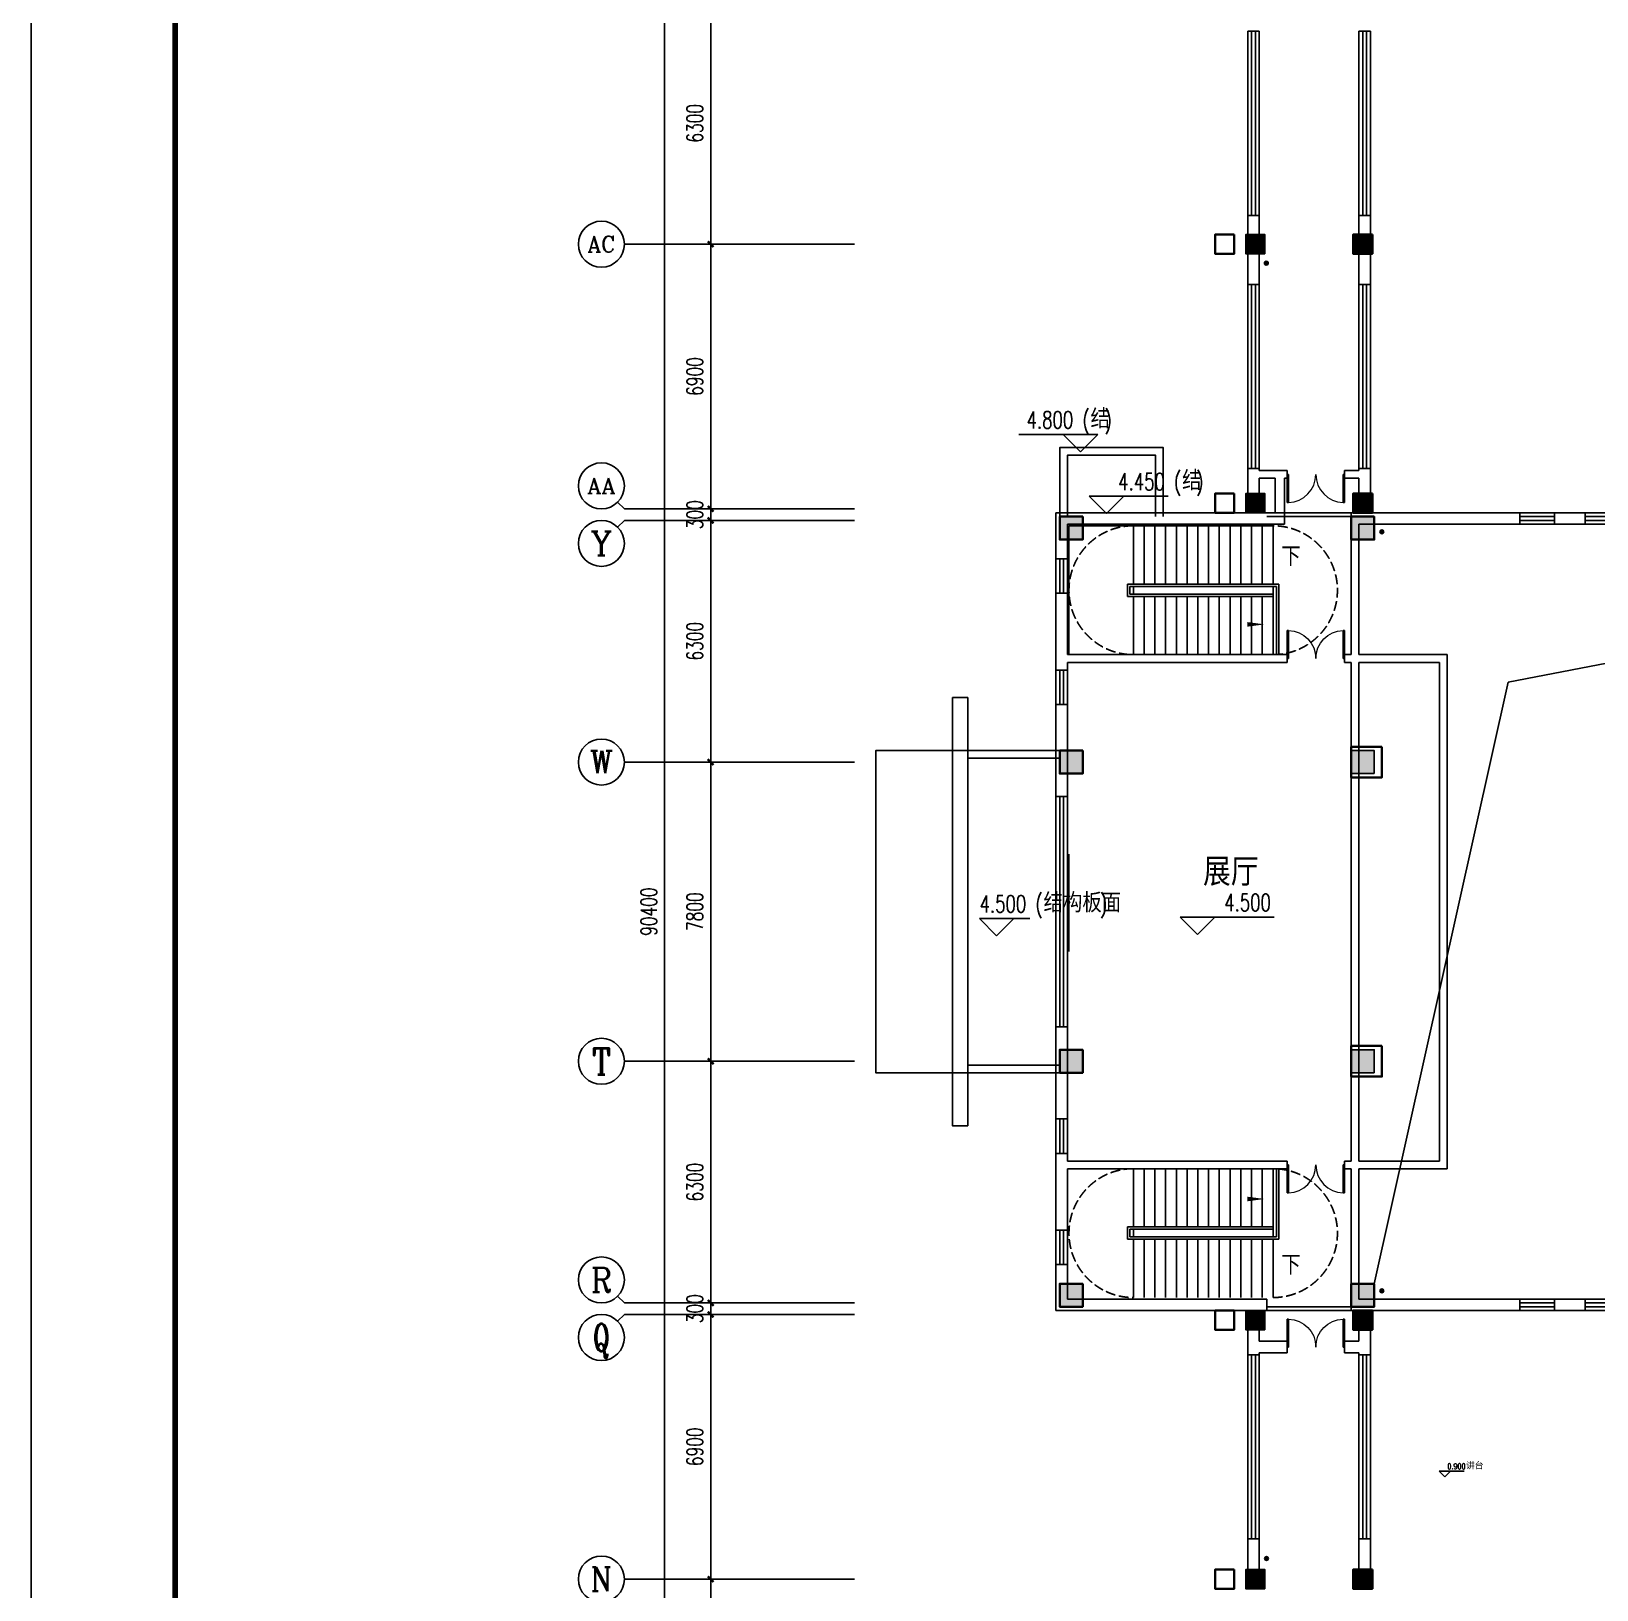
# Model space of a CAD drawing. Extents: x 0 to 302064749, y -59725395 to 1524223.
# Drawn here: x 205279450 to 209361080, y -19470154 to -15407654 of the extents above; entities that cross this region are included whole.
import ezdxf
from ezdxf.enums import TextEntityAlignment as Align

# ---------------------------------------------------------------- set-up
doc = ezdxf.new("R2010")
doc.units = 0
doc.header["$LTSCALE"] = 1000
doc.linetypes.add('DASH', pattern=[0.35, 0.25, -0.1])
for name, color, linetype in [('0-底图', 7, 'Continuous'), ('A-ANNO-IDEN-LEVL', 3, 'Continuous'), ('A-ANNO-TXT', 7, 'Continuous'), ('AXIS', 3, 'Continuous'), ('AXIS_TEXT', 7, 'Continuous'), ('BTTK', 7, 'Continuous'), ('COLU', 7, 'Continuous'), ('COLU_HATCH', 251, 'Continuous'), ('DIM_ELEV', 3, 'Continuous'), ('DIM_SYMB', 3, 'Continuous'), ('DOOR_FIRE', 4, 'Continuous'), ('PUB_DIM', 3, 'Continuous'), ('PUB_TEXT', 7, 'Continuous'), ('PUB_TITLE', 4, 'Continuous'), ('STAIR', 2, 'Continuous'), ('TEXT', 7, 'Continuous'), ('WALL', 2, 'Continuous'), ('WINDOW', 4, 'Continuous'), ('公用-标高', 3, 'Continuous'), ('公用-说明', 7, 'Continuous'), ('家具', 8, 'Continuous'), ('建筑-楼梯', 2, 'Continuous'), ('排水', 153, 'Continuous'), ('构造做法', 140, 'Continuous'), ('看线', 30, 'Continuous')]:
    doc.layers.add(name, color=color, linetype=linetype)
doc.layers.add('砼柱', color=2, linetype='Continuous', lineweight=35)
doc.styles.add('_TCH_AXIS', font='COMPLEX', dxfattribs={"bigfont": 'GBCBIG'})
doc.styles.add('_TCH_DIM', font='SIMPLEX', dxfattribs={"width": 0.8, "height": 5, "bigfont": 'HZTXT'})
doc.styles.add('A_DIM_T3', font='simplex.shx', dxfattribs={"width": 0.7, "bigfont": 'gbcbig.shx'})
doc.styles.add('COMPLEX', font='COMPLEX')
doc.styles.add('HZ(TK)', font='geniso.shx', dxfattribs={"width": 0.9, "bigfont": 'hztxt.shx'})
doc.styles.get("Standard").update_dxf_attribs({"font": 'geniso.shx', "bigfont": 'hztxt.shx'})
doc.dimstyles.new('_TCH_ARCH&&150', dxfattribs={"dimtxt": 420, "dimasz": 150, "dimexe": 375, "dimexo": 450, "dimgap": 202.5, "dimtad": 1, "dimdec": 0, "dimzin": 0, "dimdsep": 46, "dimtxsty": 'A_DIM_T3', "dimblk": 'ARCHTICK', "dimcen": 0.09, "dimclrt": 7, "dimazin": 2, "dimtfac": 1, "dimtdec": 0, "dimtix": 1, "dimtmove": 2, "dimatfit": 3, "dimfxl": 150, "dimtolj": 1, "dimtzin": 0, "dimarcsym": 0})

# ---------------------------------------------------------------- blocks, each defined once
blk = doc.blocks.new('vhtemplate_2020年新竖式图框_A0')
at = {"layer": 'PUB_TITLE', "color": 7}
blk.add_lwpolyline([(0, 0), (1189, 0), (1189, 841), (0, 841)], close=True, dxfattribs=at)
at = {"layer": 'PUB_TITLE', "const_width": 1}
blk.add_lwpolyline([(25, 10), (1179, 10), (1179, 831), (25, 831)], close=True, dxfattribs=at)
at = {"layer": 'BTTK', "color": 4, "style": 'HZ(TK)', "width": 0.9}
for tag, p in [('合作单位', (1144, 743.5)), ('建设单位', (1144, 209.5)), ('工程名称', (1144, 176.5)), ('子项名称', (1154, 160)), ('图纸名称', (1144, 141))]:
    blk.add_attdef(tag, text='', height=3.5, dxfattribs=at).set_placement(p, align=Align.MIDDLE_CENTER)
for tag, p in [('注册证书号', (1156.5, 309.01)), ('注册印章号', (1156.5, 301.01)), ('设计号', (1154, 193)), ('图别', (1137.75, 34)), ('图号', (1170.25, 34)), ('版本号', (1137.75, 26)), ('日期', (1170.25, 26))]:
    blk.add_attdef(tag, text='', height=3.5, dxfattribs=at).set_placement(p, align=Align.MIDDLE)
blk = doc.blocks.new('bp')
at = {"layer": '构造做法'}
for points in [[(684404, 661018), (686204, 661018), (686204, 658318), (684404, 658318)], [(684404, 660818), (686004, 660818), (686004, 658518), (684404, 658518)]]:
    blk.add_lwpolyline(points, dxfattribs=at)
blk = doc.blocks.new('ng')
at = {"layer": '排水'}
for p, q in [((345991, 781358), (346091, 781358)), ((346041, 781408), (346041, 781308))]:
    blk.add_line(p, q, dxfattribs=at)
blk.add_circle((346041, 781358), 50, dxfattribs=at)
blk = doc.blocks.new('222222')
at = {"layer": 'COLU_HATCH'}
h = blk.add_hatch(color=256, dxfattribs=at)
h.dxf.hatch_style = 1
h.paths.add_polyline_path([(1247542, 1088541), (1247542, 1089041), (1247042, 1089041), (1247042, 1088541)])
h = blk.add_hatch(color=256, dxfattribs=at)
h.dxf.hatch_style = 1
h.paths.add_polyline_path([(1250342, 1088541), (1250342, 1089041), (1249842, 1089041), (1249842, 1088541)])
h = blk.add_hatch(color=256, dxfattribs=at)
h.dxf.hatch_style = 1
h.paths.add_polyline_path([(1247542, 1081791), (1247542, 1082291), (1247042, 1082291), (1247042, 1081791)])
h = blk.add_hatch(color=256, dxfattribs=at)
h.dxf.hatch_style = 1
h.paths.add_polyline_path([(1250342, 1081791), (1250342, 1082291), (1249842, 1082291), (1249842, 1081791)])
h = blk.add_hatch(color=256, dxfattribs=at)
h.dxf.hatch_style = 1
h.paths.add_polyline_path([(1242792, 1081091), (1242792, 1081691), (1242192, 1081691), (1242192, 1081091)])
h = blk.add_hatch(color=256, dxfattribs=at)
h.dxf.hatch_style = 1
h.paths.add_polyline_path([(1250392, 1081091), (1250392, 1081691), (1249792, 1081691), (1249792, 1081091)])
h = blk.add_hatch(color=256, dxfattribs=at)
h.dxf.hatch_style = 1
h.paths.add_polyline_path([(1242792, 1074991), (1242792, 1075591), (1242192, 1075591), (1242192, 1074991)])
h = blk.add_hatch(color=256, dxfattribs=at)
h.dxf.hatch_style = 1
h.paths.add_polyline_path([(1250392, 1074991), (1250392, 1075591), (1249792, 1075591), (1249792, 1074991)])
h = blk.add_hatch(color=256, dxfattribs=at)
h.dxf.hatch_style = 1
h.paths.add_polyline_path([(1242792, 1067191), (1242792, 1067791), (1242192, 1067791), (1242192, 1067191)])
h = blk.add_hatch(color=256, dxfattribs=at)
h.dxf.hatch_style = 1
h.paths.add_polyline_path([(1250392, 1067191), (1250392, 1067791), (1249792, 1067791), (1249792, 1067191)])
h = blk.add_hatch(color=256, dxfattribs=at)
h.dxf.hatch_style = 1
h.paths.add_polyline_path([(1242792, 1061091), (1242792, 1061691), (1242192, 1061691), (1242192, 1061091)])
h = blk.add_hatch(color=256, dxfattribs=at)
h.dxf.hatch_style = 1
h.paths.add_polyline_path([(1250392, 1061091), (1250392, 1061691), (1249792, 1061691), (1249792, 1061091)])
h = blk.add_hatch(color=256, dxfattribs=at)
h.dxf.hatch_style = 1
h.paths.add_polyline_path([(1247542, 1060491), (1247542, 1060991), (1247042, 1060991), (1247042, 1060491)])
h = blk.add_hatch(color=256, dxfattribs=at)
h.dxf.hatch_style = 1
h.paths.add_polyline_path([(1250342, 1060491), (1250342, 1060991), (1249842, 1060991), (1249842, 1060491)])
h = blk.add_hatch(color=256, dxfattribs=at)
h.dxf.hatch_style = 1
h.paths.add_polyline_path([(1247542, 1053741), (1247542, 1054241), (1247042, 1054241), (1247042, 1053741)])
h = blk.add_hatch(color=256, dxfattribs=at)
h.dxf.hatch_style = 1
h.paths.add_polyline_path([(1250342, 1053741), (1250342, 1054241), (1249842, 1054241), (1249842, 1053741)])
at = {"layer": 'COLU'}
for points in [[(1247542, 1088541), (1247542, 1089041), (1247042, 1089041), (1247042, 1088541)], [(1250342, 1088541), (1250342, 1089041), (1249842, 1089041), (1249842, 1088541)], [(1247542, 1081791), (1247542, 1082291), (1247042, 1082291), (1247042, 1081791)], [(1250342, 1081791), (1250342, 1082291), (1249842, 1082291), (1249842, 1081791)], [(1242792, 1081091), (1242792, 1081691), (1242192, 1081691), (1242192, 1081091)], [(1250392, 1081091), (1250392, 1081691), (1249792, 1081691), (1249792, 1081091)], [(1242792, 1074991), (1242792, 1075591), (1242192, 1075591), (1242192, 1074991)], [(1250392, 1074991), (1250392, 1075591), (1249792, 1075591), (1249792, 1074991)], [(1242792, 1067191), (1242792, 1067791), (1242192, 1067791), (1242192, 1067191)], [(1250392, 1067191), (1250392, 1067791), (1249792, 1067791), (1249792, 1067191)], [(1242792, 1061091), (1242792, 1061691), (1242192, 1061691), (1242192, 1061091)], [(1250392, 1061091), (1250392, 1061691), (1249792, 1061691), (1249792, 1061091)], [(1247542, 1060491), (1247542, 1060991), (1247042, 1060991), (1247042, 1060491)], [(1250342, 1060491), (1250342, 1060991), (1249842, 1060991), (1249842, 1060491)], [(1247542, 1053741), (1247542, 1054241), (1247042, 1054241), (1247042, 1053741)], [(1250342, 1053741), (1250342, 1054241), (1249842, 1054241), (1249842, 1053741)]]:
    blk.add_lwpolyline(points, close=True, dxfattribs=at)
blk = doc.blocks.new('sad')
at = {"layer": '砼柱', "lineweight": 35}
for points in [[(2824858, 565806), (2824358, 565806), (2824358, 565306), (2824858, 565306)], [(2828458, 565806), (2827958, 565806), (2827958, 565306), (2828458, 565306)], [(2824858, 559056), (2824358, 559056), (2824358, 558556), (2824858, 558556)], [(2828458, 559056), (2827958, 559056), (2827958, 558556), (2828458, 558556)], [(2820908, 558456), (2820308, 558456), (2820308, 557856), (2820908, 557856)], [(2828508, 558456), (2827908, 558456), (2827908, 557856), (2828508, 557856)], [(2820908, 552356), (2820308, 552356), (2820308, 551756), (2820908, 551756)], [(2828708, 552456), (2827908, 552456), (2827908, 551656), (2828708, 551656)], [(2820908, 544556), (2820308, 544556), (2820308, 543956), (2820908, 543956)], [(2828708, 544656), (2827908, 544656), (2827908, 543856), (2828708, 543856)], [(2820908, 538456), (2820308, 538456), (2820308, 537856), (2820908, 537856)], [(2828508, 538456), (2827908, 538456), (2827908, 537856), (2828508, 537856)], [(2824858, 537756), (2824358, 537756), (2824358, 537256), (2824858, 537256)], [(2828458, 537756), (2827958, 537756), (2827958, 537256), (2828458, 537256)], [(2824858, 531006), (2824358, 531006), (2824358, 530506), (2824858, 530506)], [(2828458, 531006), (2827958, 531006), (2827958, 530506), (2828458, 530506)]]:
    blk.add_lwpolyline(points, close=True, dxfattribs=at)
blk = doc.blocks.new('A$C70683537')
at = {"layer": 'TEXT'}
blk.add_blockref('sad', (-2821208, -503056), dxfattribs=at)
blk = doc.blocks.new('_ArchTick')
at = {"color": 0, "linetype": 'ByBlock', "const_width": 0.4}
blk.add_lwpolyline([(-0.5, -0.5), (0.5, 0.5)], dxfattribs=at)
blk = doc.blocks.new('*D801')
at = {"layer": 'AXIS', "color": 0, "lineweight": -2, "transparency": 16777216}
for p, q in [((1055509, -163193), (1051834, -163193)), ((1052209, -169493), (1052209, -163193)), ((1055509, -169493), (1051834, -169493))]:
    blk.add_line(p, q, dxfattribs=at)
at = {"layer": 'Defpoints', "color": 0, "transparency": 16777216}
for p in [(1052209, -163193), (1055959, -163193), (1055959, -169493)]:
    blk.add_point(p, dxfattribs=at)
at = {"layer": 'AXIS', "color": 0, "lineweight": -2, "transparency": 16777216, "xscale": 150, "yscale": 150, "zscale": 150}
for p, rotation in [((1052209, -163193), 90), ((1052209, -169493), 270)]:
    blk.add_blockref('_ArchTick', p, dxfattribs=dict(at, rotation=rotation))
at = {"layer": 'AXIS', "color": 7, "transparency": 16777216, "insert": (1051797, -166343), "char_height": 420, "attachment_point": 5, "rotation": 90, "style": 'A_DIM_T3'}
blk.add_mtext('\\A1;6300', dxfattribs=at)
blk = doc.blocks.new('*D802')
at = {"layer": 'AXIS', "color": 0, "lineweight": -2, "transparency": 16777216}
for p, q in [((1055509, -156293), (1051834, -156293)), ((1052209, -163193), (1052209, -156293)), ((1055509, -163193), (1051834, -163193))]:
    blk.add_line(p, q, dxfattribs=at)
at = {"layer": 'Defpoints', "color": 0, "transparency": 16777216}
for p in [(1052209, -156293), (1055959, -156293), (1055959, -163193)]:
    blk.add_point(p, dxfattribs=at)
at = {"layer": 'AXIS', "color": 0, "lineweight": -2, "transparency": 16777216, "xscale": 150, "yscale": 150, "zscale": 150}
for p, rotation in [((1052209, -156293), 90), ((1052209, -163193), 270)]:
    blk.add_blockref('_ArchTick', p, dxfattribs=dict(at, rotation=rotation))
at = {"layer": 'AXIS', "color": 7, "transparency": 16777216, "insert": (1051797, -159743), "char_height": 420, "attachment_point": 5, "rotation": 90, "style": 'A_DIM_T3'}
blk.add_mtext('\\A1;6900', dxfattribs=at)
blk = doc.blocks.new('*D803')
at = {"layer": 'AXIS', "color": 0, "lineweight": -2, "transparency": 16777216}
for p, q in [((1052209, -155993), (1052209, -155843)), ((1055509, -155993), (1051834, -155993)), ((1055509, -156293), (1051834, -156293)), ((1052209, -156293), (1052209, -155993)), ((1052209, -156293), (1052209, -156443))]:
    blk.add_line(p, q, dxfattribs=at)
at = {"layer": 'Defpoints', "color": 0, "transparency": 16777216}
for p in [(1052209, -155993), (1055959, -155993), (1055959, -156293)]:
    blk.add_point(p, dxfattribs=at)
at = {"layer": 'AXIS', "color": 0, "lineweight": -2, "transparency": 16777216, "xscale": 150, "yscale": 150, "zscale": 150}
for p, rotation in [((1052209, -155993), 270), ((1052209, -156293), 90)]:
    blk.add_blockref('_ArchTick', p, dxfattribs=dict(at, rotation=rotation))
at = {"layer": 'AXIS', "color": 7, "transparency": 16777216, "insert": (1051797, -156143), "char_height": 420, "attachment_point": 5, "rotation": 90, "style": 'A_DIM_T3'}
blk.add_mtext('\\A1;300', dxfattribs=at)
blk = doc.blocks.new('*D804')
at = {"layer": 'AXIS', "color": 0, "lineweight": -2, "transparency": 16777216}
for p, q in [((1055509, -149693), (1051834, -149693)), ((1052209, -155993), (1052209, -149693)), ((1055509, -155993), (1051834, -155993))]:
    blk.add_line(p, q, dxfattribs=at)
at = {"layer": 'Defpoints', "color": 0, "transparency": 16777216}
for p in [(1052209, -149693), (1055959, -149693), (1055959, -155993)]:
    blk.add_point(p, dxfattribs=at)
at = {"layer": 'AXIS', "color": 0, "lineweight": -2, "transparency": 16777216, "xscale": 150, "yscale": 150, "zscale": 150}
for p, rotation in [((1052209, -149693), 90), ((1052209, -155993), 270)]:
    blk.add_blockref('_ArchTick', p, dxfattribs=dict(at, rotation=rotation))
at = {"layer": 'AXIS', "color": 7, "transparency": 16777216, "insert": (1051797, -152843), "char_height": 420, "attachment_point": 5, "rotation": 90, "style": 'A_DIM_T3'}
blk.add_mtext('\\A1;6300', dxfattribs=at)
blk = doc.blocks.new('*D805')
at = {"layer": 'AXIS', "color": 0, "lineweight": -2, "transparency": 16777216}
for p, q in [((1055509, -141893), (1051834, -141893)), ((1052209, -149693), (1052209, -141893)), ((1055509, -149693), (1051834, -149693))]:
    blk.add_line(p, q, dxfattribs=at)
at = {"layer": 'Defpoints', "color": 0, "transparency": 16777216}
for p in [(1052209, -141893), (1055959, -141893), (1055959, -149693)]:
    blk.add_point(p, dxfattribs=at)
at = {"layer": 'AXIS', "color": 0, "lineweight": -2, "transparency": 16777216, "xscale": 150, "yscale": 150, "zscale": 150}
for p, rotation in [((1052209, -141893), 90), ((1052209, -149693), 270)]:
    blk.add_blockref('_ArchTick', p, dxfattribs=dict(at, rotation=rotation))
at = {"layer": 'AXIS', "color": 7, "transparency": 16777216, "insert": (1051797, -145793), "char_height": 420, "attachment_point": 5, "rotation": 90, "style": 'A_DIM_T3'}
blk.add_mtext('\\A1;7800', dxfattribs=at)
blk = doc.blocks.new('*D806')
at = {"layer": 'AXIS', "color": 0, "lineweight": -2, "transparency": 16777216}
for p, q in [((1055509, -135593), (1051834, -135593)), ((1052209, -141893), (1052209, -135593)), ((1055509, -141893), (1051834, -141893))]:
    blk.add_line(p, q, dxfattribs=at)
at = {"layer": 'Defpoints', "color": 0, "transparency": 16777216}
for p in [(1052209, -135593), (1055959, -135593), (1055959, -141893)]:
    blk.add_point(p, dxfattribs=at)
at = {"layer": 'AXIS', "color": 0, "lineweight": -2, "transparency": 16777216, "xscale": 150, "yscale": 150, "zscale": 150}
for p, rotation in [((1052209, -135593), 90), ((1052209, -141893), 270)]:
    blk.add_blockref('_ArchTick', p, dxfattribs=dict(at, rotation=rotation))
at = {"layer": 'AXIS', "color": 7, "transparency": 16777216, "insert": (1051797, -138743), "char_height": 420, "attachment_point": 5, "rotation": 90, "style": 'A_DIM_T3'}
blk.add_mtext('\\A1;6300', dxfattribs=at)
blk = doc.blocks.new('*D807')
at = {"layer": 'AXIS', "color": 0, "lineweight": -2, "transparency": 16777216}
for p, q in [((1055509, -135293), (1051834, -135293)), ((1052209, -135293), (1052209, -135143)), ((1052209, -135593), (1052209, -135293)), ((1055509, -135593), (1051834, -135593)), ((1052209, -135593), (1052209, -135743))]:
    blk.add_line(p, q, dxfattribs=at)
at = {"layer": 'Defpoints', "color": 0, "transparency": 16777216}
for p in [(1052209, -135293), (1055959, -135293), (1055959, -135593)]:
    blk.add_point(p, dxfattribs=at)
at = {"layer": 'AXIS', "color": 0, "lineweight": -2, "transparency": 16777216, "xscale": 150, "yscale": 150, "zscale": 150}
for p, rotation in [((1052209, -135293), 270), ((1052209, -135593), 90)]:
    blk.add_blockref('_ArchTick', p, dxfattribs=dict(at, rotation=rotation))
at = {"layer": 'AXIS', "color": 7, "transparency": 16777216, "insert": (1051797, -135443), "char_height": 420, "attachment_point": 5, "rotation": 90, "style": 'A_DIM_T3'}
blk.add_mtext('\\A1;300', dxfattribs=at)
blk = doc.blocks.new('*D808')
at = {"layer": 'AXIS', "color": 0, "lineweight": -2, "transparency": 16777216}
for p, q in [((1055509, -128393), (1051834, -128393)), ((1052209, -135293), (1052209, -128393)), ((1055509, -135293), (1051834, -135293))]:
    blk.add_line(p, q, dxfattribs=at)
at = {"layer": 'Defpoints', "color": 0, "transparency": 16777216}
for p in [(1052209, -128393), (1055959, -128393), (1055959, -135293)]:
    blk.add_point(p, dxfattribs=at)
at = {"layer": 'AXIS', "color": 0, "lineweight": -2, "transparency": 16777216, "xscale": 150, "yscale": 150, "zscale": 150}
for p, rotation in [((1052209, -128393), 90), ((1052209, -135293), 270)]:
    blk.add_blockref('_ArchTick', p, dxfattribs=dict(at, rotation=rotation))
at = {"layer": 'AXIS', "color": 7, "transparency": 16777216, "insert": (1051797, -131843), "char_height": 420, "attachment_point": 5, "rotation": 90, "style": 'A_DIM_T3'}
blk.add_mtext('\\A1;6900', dxfattribs=at)
blk = doc.blocks.new('*D809')
at = {"layer": 'AXIS', "color": 0, "lineweight": -2, "transparency": 16777216}
for p, q in [((1055509, -122093), (1051834, -122093)), ((1052209, -128393), (1052209, -122093)), ((1055509, -128393), (1051834, -128393))]:
    blk.add_line(p, q, dxfattribs=at)
at = {"layer": 'Defpoints', "color": 0, "transparency": 16777216}
for p in [(1052209, -122093), (1055959, -122093), (1055959, -128393)]:
    blk.add_point(p, dxfattribs=at)
at = {"layer": 'AXIS', "color": 0, "lineweight": -2, "transparency": 16777216, "xscale": 150, "yscale": 150, "zscale": 150}
for p, rotation in [((1052209, -122093), 90), ((1052209, -128393), 270)]:
    blk.add_blockref('_ArchTick', p, dxfattribs=dict(at, rotation=rotation))
at = {"layer": 'AXIS', "color": 7, "transparency": 16777216, "insert": (1051797, -125243), "char_height": 420, "attachment_point": 5, "rotation": 90, "style": 'A_DIM_T3'}
blk.add_mtext('\\A1;6300', dxfattribs=at)
blk = doc.blocks.new('*D817')
at = {"layer": 'AXIS', "color": 0, "lineweight": -2, "transparency": 16777216}
for p, q in [((1055509, -100593), (1050634, -100593)), ((1051009, -190993), (1051009, -100593)), ((1055509, -190993), (1050634, -190993))]:
    blk.add_line(p, q, dxfattribs=at)
at = {"layer": 'Defpoints', "color": 0, "transparency": 16777216}
for p in [(1051009, -100593), (1055959, -100593), (1055959, -190993)]:
    blk.add_point(p, dxfattribs=at)
at = {"layer": 'AXIS', "color": 0, "lineweight": -2, "transparency": 16777216, "xscale": 150, "yscale": 150, "zscale": 150}
for p, rotation in [((1051009, -100593), 90), ((1051009, -190993), 270)]:
    blk.add_blockref('_ArchTick', p, dxfattribs=dict(at, rotation=rotation))
at = {"layer": 'AXIS', "color": 7, "transparency": 16777216, "insert": (1050597, -145793), "char_height": 420, "attachment_point": 5, "rotation": 90, "style": 'A_DIM_T3'}
blk.add_mtext('\\A1;90400', dxfattribs=at)
blk = doc.blocks.new('$WINLIB2D$00000001')
at = {"color": 0}
for points in [[(-0.5, 0.5), (-0.5, -0.5)], [(-0.5, 0.5), (0.5, 0.5)], [(0.5, -0.5), (0.5, 0.5)], [(0.5, 0.1667), (-0.5, 0.1667)], [(0.5, -0.1667), (-0.5, -0.1667)], [(-0.5, -0.5), (0.5, -0.5)]]:
    blk.add_lwpolyline(points, dxfattribs=at)
blk = doc.blocks.new('_AXISO')
blk.add_circle((0, 0), 0.5)
at = {"layer": 'AXIS_TEXT', "style": 'COMPLEX', "width": 1.041667}
blk.add_attdef('A', text='', height=0.56, dxfattribs=at).set_placement((-0.25, -0.28), (0.25, -0.28), align=Align.FIT)
blk = doc.blocks.new('$DorLib2D$00000002')
for p, q in [((-0.5, 0), (-0.5, 0.4875)), ((-0.475, 0.4875), (-0.5, 0.4875)), ((-0.475, 0), (-0.475, 0.4875)), ((0.475, 0), (0.475, 0.4875)), ((0.475, 0.4875), (0.5, 0.4875)), ((0.5, 0), (0.5, 0.4875)), ((-0.5, 0), (-0.475, 0)), ((0.5, 0), (0.475, 0))]:
    blk.add_line(p, q)
at = {"lineweight": 13}
for centre, start, end in [((-0.4875, 0), 0, 88.53072), ((0.4875, 0), 91.46928, 180)]:
    blk.add_arc(centre, 0.4875, start, end, dxfattribs=at)
blk = doc.blocks.new('jgfjh')
at = {"layer": 'A-ANNO-IDEN-LEVL'}
for p, q in [((1062300.2, -133354.1), (1060240.2, -133354.1)), ((1061850.2, -133804.1), (1061400.2, -133354.1)), ((1061850.2, -133804.1), (1062300.2, -133354.1)), ((1062531.6, -135414.1), (1062081.6, -134964.1)), ((1062081.6, -134964.1), (1064141.6, -134964.1)), ((1062531.6, -135414.1), (1062981.6, -134964.1))]:
    blk.add_line(p, q, dxfattribs=at)
at = {"layer": 'AXIS'}
for p, q in [((1055959.5, -128393.4), (1049959.5, -128393.4)), ((1049783.8, -135117.7), (1049959.5, -135293.4)), ((1055959.5, -135293.4), (1049959.5, -135293.4)), ((1049783.8, -135769.1), (1049959.5, -135593.4)), ((1055959.5, -135593.4), (1049959.5, -135593.4)), ((1055959.5, -141893.4), (1049959.5, -141893.4)), ((1055959.5, -149693.4), (1049959.5, -149693.4)), ((1049783.8, -155817.7), (1049959.5, -155993.4)), ((1049783.8, -156469.1), (1049959.5, -156293.4)), ((1055959.5, -155993.4), (1049959.5, -155993.4)), ((1055959.5, -156293.4), (1049959.5, -156293.4)), ((1055959.5, -163193.4), (1049959.5, -163193.4))]:
    blk.add_line(p, q, dxfattribs=at)
at = {"layer": 'DIM_ELEV'}
for p, q in [((1059664.7, -146421.4), (1059214.7, -145971.4)), ((1059214.7, -145971.4), (1060527.1, -145971.4)), ((1059664.7, -146421.4), (1060114.7, -145971.4)), ((1064904.9, -146385), (1064454.9, -145935)), ((1064454.9, -145935), (1066905.9, -145935)), ((1064904.9, -146385), (1065354.9, -145935))]:
    blk.add_line(p, q, dxfattribs=at)
at = {"layer": 'DIM_SYMB'}
for points in [[(1066931.3, -136523.4, 0, 0, 0), (1062351.3, -136523.4, 0, 0, 0), (1062351.3, -138303.4, 0, 0, 0), (1066651.3, -138303.4, 0, 120, 0), (1066201.3, -138303.4, 0, 0, 0)], [(1066931.3, -155063.4, 0, 0, 0), (1062351.3, -155063.4, 0, 0, 0), (1062351.3, -153283.4, 0, 0, 0), (1066651.3, -153283.4, 0, 120, 0), (1066201.3, -153283.4, 0, 0, 0)]]:
    blk.add_lwpolyline(points, format="xyseb", dxfattribs=at)
at = {"layer": 'PUB_DIM'}
blk.add_lwpolyline([(1069511.3, -155493.4), (1073004.8, -139810.8), (1092311.3, -136093.4)], dxfattribs=at)
at = {"layer": 'STAIR'}
for p, q in [((1063231.3, -135733.4), (1061551.3, -135733.4)), ((1061551.3, -135733.4), (1061551.3, -139093.4)), ((1063231.3, -135733.4), (1066871.3, -135733.4)), ((1063231.3, -135733.4), (1063231.3, -137253.4)), ((1063231.3, -137253.4), (1063231.3, -135733.4)), ((1063511.3, -135733.4), (1063511.3, -137253.4)), ((1063791.3, -135733.4), (1063791.3, -137253.4)), ((1064071.3, -135733.4), (1064071.3, -137253.4)), ((1064351.3, -135733.4), (1064351.3, -137253.4)), ((1064631.3, -135733.4), (1064631.3, -137253.4)), ((1064911.3, -135733.4), (1064911.3, -137253.4)), ((1065191.3, -135733.4), (1065191.3, -137253.4)), ((1065471.3, -135733.4), (1065471.3, -137253.4)), ((1065751.3, -135733.4), (1065751.3, -137253.4)), ((1066031.3, -135733.4), (1066031.3, -137253.4)), ((1066311.3, -135733.4), (1066311.3, -137253.4)), ((1066591.3, -135733.4), (1066591.3, -137253.4)), ((1066871.3, -135733.4), (1066871.3, -137253.4)), ((1063081.3, -137573.4), (1063081.3, -137253.4)), ((1063081.3, -137253.4), (1067021.3, -137253.4)), ((1063141.3, -137513.4), (1063141.3, -137313.4)), ((1063141.3, -137313.4), (1066961.3, -137313.4)), ((1066871.3, -137513.4), (1063141.3, -137513.4)), ((1063231.3, -137313.4), (1066871.3, -137313.4)), ((1063231.3, -137513.4), (1063231.3, -137313.4)), ((1066871.3, -137513.4), (1063231.3, -137513.4)), ((1066871.3, -137513.4), (1066871.3, -137313.4)), ((1066871.3, -137573.4), (1066871.3, -137513.4)), ((1066871.3, -137573.4), (1066871.3, -137513.4)), ((1066961.3, -137313.4), (1066961.3, -139093.4)), ((1067021.3, -137253.4), (1067021.3, -139093.4)), ((1066871.3, -137573.4), (1063081.3, -137573.4)), ((1063231.3, -139093.4), (1063231.3, -137573.4)), ((1063231.3, -139093.4), (1063231.3, -137573.4)), ((1063511.3, -139093.4), (1063511.3, -137573.4)), ((1063791.3, -139093.4), (1063791.3, -137573.4)), ((1064071.3, -139093.4), (1064071.3, -137573.4)), ((1064351.3, -139093.4), (1064351.3, -137573.4)), ((1064631.3, -139093.4), (1064631.3, -137573.4)), ((1064911.3, -139093.4), (1064911.3, -137573.4)), ((1065191.3, -139093.4), (1065191.3, -137573.4)), ((1065471.3, -139093.4), (1065471.3, -137573.4)), ((1065751.3, -139093.4), (1065751.3, -137573.4)), ((1066031.3, -139093.4), (1066031.3, -137573.4)), ((1066311.3, -139093.4), (1066311.3, -137573.4)), ((1066591.3, -139093.4), (1066591.3, -137573.4)), ((1066871.3, -139093.4), (1066871.3, -137573.4)), ((1061551.3, -139093.4), (1063231.3, -139093.4)), ((1066871.3, -139093.4), (1063231.3, -139093.4)), ((1067021.3, -139093.4), (1066961.3, -139093.4)), ((1063231.3, -152493.4), (1063231.3, -154013.4)), ((1063231.3, -152493.4), (1063231.3, -154013.4)), ((1063511.3, -152493.4), (1063511.3, -154013.4)), ((1063791.3, -152493.4), (1063791.3, -154013.4)), ((1064071.3, -152493.4), (1064071.3, -154013.4)), ((1064351.3, -152493.4), (1064351.3, -154013.4)), ((1064631.3, -152493.4), (1064631.3, -154013.4)), ((1064911.3, -152493.4), (1064911.3, -154013.4)), ((1065191.3, -152493.4), (1065191.3, -154013.4)), ((1065471.3, -152493.4), (1065471.3, -154013.4)), ((1065751.3, -152493.4), (1065751.3, -154013.4)), ((1066031.3, -152493.4), (1066031.3, -154013.4)), ((1066311.3, -152493.4), (1066311.3, -154013.4)), ((1066591.3, -152493.4), (1066591.3, -154013.4)), ((1066871.3, -152493.4), (1066871.3, -154013.4)), ((1066961.3, -154273.4), (1066961.3, -152493.4)), ((1067021.3, -154333.4), (1067021.3, -152493.4)), ((1066871.3, -154013.4), (1063081.3, -154013.4)), ((1063081.3, -154013.4), (1063081.3, -154333.4)), ((1066871.3, -154073.4), (1063141.3, -154073.4)), ((1063141.3, -154073.4), (1063141.3, -154273.4)), ((1063141.3, -154273.4), (1066961.3, -154273.4)), ((1066871.3, -154073.4), (1063231.3, -154073.4)), ((1063231.3, -154073.4), (1063231.3, -154273.4)), ((1063231.3, -154273.4), (1066871.3, -154273.4)), ((1066871.3, -154013.4), (1066871.3, -154073.4)), ((1066871.3, -154013.4), (1066871.3, -154073.4)), ((1066871.3, -154073.4), (1066871.3, -154273.4)), ((1063081.3, -154333.4), (1067021.3, -154333.4)), ((1063231.3, -155853.4), (1063231.3, -154333.4)), ((1063231.3, -154333.4), (1063231.3, -155853.4)), ((1063511.3, -155853.4), (1063511.3, -154333.4)), ((1063791.3, -155853.4), (1063791.3, -154333.4)), ((1064071.3, -155853.4), (1064071.3, -154333.4)), ((1064351.3, -155853.4), (1064351.3, -154333.4)), ((1064631.3, -155853.4), (1064631.3, -154333.4)), ((1064911.3, -155853.4), (1064911.3, -154333.4)), ((1065191.3, -155853.4), (1065191.3, -154333.4)), ((1065471.3, -155853.4), (1065471.3, -154333.4)), ((1065751.3, -155853.4), (1065751.3, -154333.4)), ((1066031.3, -155853.4), (1066031.3, -154333.4)), ((1066311.3, -155853.4), (1066311.3, -154333.4)), ((1066591.3, -155853.4), (1066591.3, -154333.4)), ((1066871.3, -155853.4), (1066871.3, -154333.4))]:
    blk.add_line(p, q, dxfattribs=at)
at = {"layer": 'WALL'}
for p, q in [((1066211.3, -127643.4), (1066211.3, -129443.4)), ((1066511.3, -127643.4), (1066211.3, -127643.4)), ((1066511.3, -129443.4), (1066511.3, -127643.4)), ((1069111.3, -127643.4), (1069111.3, -129443.4)), ((1069411.3, -127643.4), (1069111.3, -127643.4)), ((1069411.3, -129443.4), (1069411.3, -127643.4)), ((1066211.3, -129443.4), (1066511.3, -129443.4)), ((1069111.3, -129443.4), (1069411.3, -129443.4)), ((1066511.3, -134243.4), (1066211.3, -134243.4)), ((1066211.3, -134243.4), (1066211.3, -134393.4)), ((1066511.3, -134293.4), (1066511.3, -134243.4)), ((1069411.3, -134243.4), (1069111.3, -134243.4)), ((1069111.3, -134243.4), (1069111.3, -134293.4)), ((1069411.3, -134393.4), (1069411.3, -134243.4)), ((1066211.3, -135093.4), (1066211.3, -134393.4)), ((1067031.3, -134293.4), (1066511.3, -134293.4)), ((1066511.3, -135093.4), (1066511.3, -134493.4)), ((1066931.3, -134493.4), (1066511.3, -134493.4)), ((1066931.3, -135393.4), (1066931.3, -134493.4)), ((1067238.6, -134293.4), (1067031.3, -134293.4)), ((1067171.3, -134493.4), (1067238.6, -134493.4)), ((1067171.3, -135393.4), (1067171.3, -134493.4)), ((1067238.6, -134493.4), (1067238.6, -134293.4)), ((1069111.3, -134293.4), (1068738.6, -134293.4)), ((1068738.6, -134293.4), (1068738.6, -134493.4)), ((1068738.6, -134493.4), (1069111.3, -134493.4)), ((1069111.3, -135193.4), (1069111.3, -134493.4)), ((1069411.3, -135193.4), (1069411.3, -134393.4)), ((1066211.3, -135093.4), (1066511.3, -135093.4)), ((1061211.3, -135393.4), (1061211.3, -136593.4)), ((1061211.3, -135393.4), (1066931.3, -135393.4)), ((1067171.3, -135393.4), (1067171.3, -135393.4)), ((1067171.3, -135393.4), (1067171.3, -135693.4)), ((1068911.3, -135393.4), (1068911.3, -139093.4)), ((1073311.3, -135393.4), (1068911.3, -135393.4)), ((1069111.3, -135193.4), (1069411.3, -135193.4)), ((1073311.3, -135693.4), (1073311.3, -135393.4)), ((1075011.3, -135393.4), (1074211.3, -135393.4)), ((1074211.3, -135393.4), (1074211.3, -135693.4)), ((1075011.3, -135693.4), (1075011.3, -135393.4)), ((1061511.3, -136593.4), (1061511.3, -135693.4)), ((1061511.3, -135693.4), (1067031.3, -135693.4)), ((1067031.3, -135693.4), (1067171.3, -135693.4)), ((1069111.3, -135693.4), (1069111.3, -139093.4)), ((1069111.3, -135693.4), (1073311.3, -135693.4)), ((1074211.3, -135693.4), (1075011.3, -135693.4)), ((1061211.3, -136593.4), (1061511.3, -136593.4)), ((1061511.3, -137493.4), (1061211.3, -137493.4)), ((1061211.3, -137493.4), (1061211.3, -139193.4)), ((1061511.3, -139093.4), (1061511.3, -137493.4)), ((1067238.6, -139093.4), (1061511.3, -139093.4)), ((1067238.6, -139293.4), (1067238.6, -139093.4)), ((1068911.3, -139093.4), (1068738.6, -139093.4)), ((1068738.6, -139093.4), (1068738.6, -139293.4)), ((1069111.3, -139093.4), (1071411.3, -139093.4)), ((1071411.3, -139093.4), (1071411.3, -152493.4)), ((1061211.3, -139193.4), (1061211.3, -139493.4)), ((1061211.3, -139493.4), (1061511.3, -139493.4)), ((1061511.3, -139293.4), (1067238.6, -139293.4)), ((1061511.3, -139493.4), (1061511.3, -139293.4)), ((1068738.6, -139293.4), (1068911.3, -139293.4)), ((1068911.3, -139293.4), (1068911.3, -152293.4)), ((1069111.3, -139293.4), (1071211.3, -139293.4)), ((1069111.3, -139293.4), (1069111.3, -152293.4)), ((1071211.3, -139293.4), (1071211.3, -152293.4)), ((1061511.3, -140393.4), (1061211.3, -140393.4)), ((1061211.3, -140393.4), (1061211.3, -142793.4)), ((1061511.3, -142793.4), (1061511.3, -140393.4)), ((1061211.3, -142793.4), (1061511.3, -142793.4)), ((1061511.3, -148793.4), (1061211.3, -148793.4)), ((1061211.3, -148793.4), (1061211.3, -151193.4)), ((1061511.3, -151193.4), (1061511.3, -148793.4)), ((1061211.3, -151193.4), (1061511.3, -151193.4)), ((1061511.3, -152093.4), (1061211.3, -152093.4)), ((1061211.3, -152093.4), (1061211.3, -152393.4)), ((1061511.3, -152293.4), (1061511.3, -152093.4)), ((1061211.3, -152393.4), (1061211.3, -154093.4)), ((1067238.6, -152293.4), (1061511.3, -152293.4)), ((1061511.3, -154093.4), (1061511.3, -152493.4)), ((1061511.3, -152493.4), (1067238.6, -152493.4)), ((1067238.6, -152493.4), (1067238.6, -152293.4)), ((1068911.3, -152293.4), (1068738.6, -152293.4)), ((1068738.6, -152293.4), (1068738.6, -152493.4)), ((1068738.6, -152493.4), (1068911.3, -152493.4)), ((1068911.3, -152493.4), (1068911.3, -155893.4)), ((1069111.3, -152293.4), (1071211.3, -152293.4)), ((1069111.3, -152493.4), (1071411.3, -152493.4)), ((1069111.3, -152493.4), (1069111.3, -155893.4)), ((1061211.3, -154093.4), (1061511.3, -154093.4)), ((1061511.3, -154993.4), (1061211.3, -154993.4)), ((1061211.3, -154993.4), (1061211.3, -156193.4)), ((1061511.3, -155893.4), (1061511.3, -154993.4)), ((1066711.3, -155893.4), (1061511.3, -155893.4)), ((1066711.3, -156193.4), (1066711.3, -155893.4)), ((1068911.3, -155893.4), (1068911.3, -155893.4)), ((1068911.3, -156193.4), (1068911.3, -155893.4)), ((1073311.3, -155893.4), (1069111.3, -155893.4)), ((1073311.3, -156193.4), (1073311.3, -155893.4)), ((1075011.3, -155893.4), (1074211.3, -155893.4)), ((1074211.3, -155893.4), (1074211.3, -156193.4)), ((1075011.3, -156193.4), (1075011.3, -155893.4)), ((1066711.3, -156193.4), (1061211.3, -156193.4)), ((1069011.3, -156193.4), (1068911.3, -156193.4)), ((1069011.3, -156193.4), (1073311.3, -156193.4)), ((1074211.3, -156193.4), (1075011.3, -156193.4)), ((1066211.3, -156493.4), (1066211.3, -157193.4)), ((1066511.3, -156493.4), (1066211.3, -156493.4)), ((1066511.3, -156493.4), (1066511.3, -156993.4)), ((1069111.3, -156393.4), (1069111.3, -156993.4)), ((1069411.3, -156393.4), (1069111.3, -156393.4)), ((1069411.3, -156393.4), (1069411.3, -157193.4)), ((1067238.6, -156993.4), (1066511.3, -156993.4)), ((1067238.6, -157293.4), (1067238.6, -156993.4)), ((1069111.3, -156993.4), (1068738.6, -156993.4)), ((1068738.6, -156993.4), (1068738.6, -157293.4)), ((1066211.3, -157193.4), (1066211.3, -157343.4)), ((1066211.3, -157343.4), (1066511.3, -157343.4)), ((1066511.3, -157293.4), (1067238.6, -157293.4)), ((1066511.3, -157343.4), (1066511.3, -157293.4)), ((1068738.6, -157293.4), (1069111.3, -157293.4)), ((1069111.3, -157293.4), (1069111.3, -157343.4)), ((1069111.3, -157343.4), (1069411.3, -157343.4)), ((1069411.3, -157343.4), (1069411.3, -157193.4)), ((1066511.3, -162143.4), (1066211.3, -162143.4)), ((1066211.3, -162143.4), (1066211.3, -163193.4)), ((1066511.3, -163193.4), (1066511.3, -162143.4)), ((1069411.3, -162143.4), (1069111.3, -162143.4)), ((1069111.3, -162143.4), (1069111.3, -163193.4)), ((1069411.3, -163193.4), (1069411.3, -162143.4)), ((1066211.3, -163193.4), (1066511.3, -163193.4)), ((1069111.3, -163193.4), (1069411.3, -163193.4))]:
    blk.add_line(p, q, dxfattribs=at)
at = {"layer": '公用-标高'}
for p, q in [((1071350.5, -160529.7), (1071200.5, -160379.7)), ((1071200.5, -160379.7), (1071854.5, -160379.7)), ((1071350.5, -160529.7), (1071500.5, -160379.7))]:
    blk.add_line(p, q, dxfattribs=at)
at = {"layer": '家具'}
blk.add_line((1061551.3, -144293.1), (1061551.3, -146827.9), dxfattribs=at)
at = {"layer": '建筑-楼梯', "color": 9, "linetype": 'DASH'}
for centre, start, end in [((1063231.3, -137413.4), 90, 270), ((1066871.3, -137413.4), 270, 90), ((1063231.3, -154173.4), 90, 270), ((1066871.3, -154173.4), 270, 90)]:
    blk.add_arc(centre, 1680, start, end, dxfattribs=at)
at = {"layer": '看线', "linetype": 'Continuous'}
for p, q in [((1066711.3, -135393.4), (1068911.3, -135393.4)), ((1066711.3, -135493.4), (1068911.3, -135493.4)), ((1066711.3, -156093.4), (1068911.3, -156093.4)), ((1066711.3, -156193.4), (1068911.3, -156193.4))]:
    blk.add_line(p, q, dxfattribs=at)
at = {"layer": '看线'}
blk.add_lwpolyline([(1058511.3, -140214.4), (1058911.3, -140214.4), (1058911.3, -151372.4), (1058511.3, -151372.4)], close=True, dxfattribs=at)
for points in [[(1058511.3, -141593.4), (1056511.3, -141593.4), (1056511.3, -149993.4), (1058511.3, -149993.4)], [(1061311.3, -149993.4), (1058511.3, -149993.4), (1058511.3, -141593.4), (1061311.3, -141593.4)], [(1061311.3, -149793.4), (1058911.3, -149793.4), (1058911.3, -141793.4), (1061311.3, -141793.4)]]:
    blk.add_lwpolyline(points, dxfattribs=at)
for name, p in [('222222', (-180880.7, -1217184.4)), ('A$C70683537', (1062211.3, -190893.4))]:
    blk.add_blockref(name, p)
at = {"layer": 'AXIS'}
ref = blk.add_blockref('_AXISO', (1049359.5, -128393.4), dxfattribs=dict(at, xscale=1200, yscale=1200, zscale=1200))
ref.add_attrib('A', 'AC', dxfattribs={"layer": 'AXIS_TEXT', "height": 423.25, "style": '_TCH_AXIS'}).set_placement((1048996.7, -128605), (1049722.3, -128605), align=Align.FIT)
ref = blk.add_blockref('_AXISO', (1049359.5, -134693.4), dxfattribs=dict(at, xscale=1200, yscale=1200, zscale=1200))
ref.add_attrib('A', 'AA', dxfattribs={"layer": 'AXIS_TEXT', "height": 398.24, "style": '_TCH_AXIS'}).set_placement((1048989.7, -134892.5), (1049729.3, -134892.5), align=Align.FIT)
ref = blk.add_blockref('_AXISO', (1049359.5, -136193.4), dxfattribs=dict(at, xscale=1200, yscale=1200, zscale=1200))
ref.add_attrib('A', 'Y', dxfattribs={"layer": 'AXIS_TEXT', "height": 622.9, "style": '_TCH_AXIS'}).set_placement((1049077.7, -136504.8), (1049641.3, -136504.8), align=Align.FIT)
ref = blk.add_blockref('_AXISO', (1049359.5, -141893.4), dxfattribs=dict(at, xscale=1200, yscale=1200, zscale=1200))
ref.add_attrib('A', 'W', dxfattribs={"layer": 'AXIS_TEXT', "height": 580, "style": '_TCH_AXIS'}).set_placement((1049055.7, -142183.4), (1049663.3, -142183.4), align=Align.FIT)
ref = blk.add_blockref('_AXISO', (1049359.5, -149693.4), dxfattribs=dict(at, xscale=1200, yscale=1200, zscale=1200))
ref.add_attrib('A', 'T', dxfattribs={"layer": 'AXIS_TEXT', "height": 683.5, "style": '_TCH_AXIS'}).set_placement((1049115.4, -150035.2), (1049603.6, -150035.2), align=Align.FIT)
ref = blk.add_blockref('_AXISO', (1049359.5, -155393.4), dxfattribs=dict(at, xscale=1200, yscale=1200, zscale=1200))
ref.add_attrib('A', 'R', dxfattribs={"layer": 'AXIS_TEXT', "height": 637.8, "style": '_TCH_AXIS'}).set_placement((1049086.2, -155712.3), (1049632.8, -155712.3), align=Align.FIT)
ref = blk.add_blockref('_AXISO', (1049359.5, -156893.4), dxfattribs=dict(at, xscale=1200, yscale=1200, zscale=1200))
ref.add_attrib('A', 'Q', dxfattribs={"layer": 'AXIS_TEXT', "height": 715.4, "style": '_TCH_AXIS', "width": 0.807692}).set_placement((1049139.4, -157251.1), (1049579.6, -157251.1), align=Align.FIT)
ref = blk.add_blockref('_AXISO', (1049359.5, -163193.4), dxfattribs=dict(at, xscale=1200, yscale=1200, zscale=1200))
ref.add_attrib('A', 'N', dxfattribs={"layer": 'AXIS_TEXT', "height": 622.9, "style": '_TCH_AXIS'}).set_placement((1049077.7, -163504.8), (1049641.3, -163504.8), align=Align.FIT)
at = {"layer": 'DOOR_FIRE', "xscale": 1500}
for p, yscale, zscale, rotation in [((1067988.6, -134393.4), 1500, 200, 180.0000000000306), ((1067988.6, -139193.4), -1500, 200, 180), ((1067988.6, -152393.4), 1500, 200, 180), ((1067988.6, -157143.4), -1500, 300, 179.999999999969)]:
    blk.add_blockref('$DorLib2D$00000002', p, dxfattribs=dict(at, yscale=yscale, zscale=zscale, rotation=rotation))
at = {"layer": 'WINDOW', "zscale": 300}
for p, xscale, yscale, rotation in [((1066361.3, -125243.4), 4800, 300, 269.9999999999839), ((1069261.3, -125243.4), 4800, -300, 269.9999999999815), ((1066361.3, -131843.4), -4800, 300, 269.9999999999839), ((1069261.3, -131843.4), -4800, -300, 269.9999999999815), ((1073761.3, -135543.4), 900, -300, 2.005458508887676e-08), ((1075461.3, -135543.4), 900, -300, 2.005458508887676e-08), ((1061361.3, -137043.4), -900, -300, 90), ((1061361.3, -139943.4), -900, -300, 90), ((1061361.3, -145793.4), 6000, 300, 90), ((1061361.3, -151643.4), 900, -300, 90), ((1061361.3, -154543.4), 900, -300, 90), ((1073761.3, -156043.4), -900, -300, 179.9999999799457), ((1075461.3, -156043.4), -900, -300, 179.9999999799457), ((1066361.3, -159743.4), 4800, 300, 269.9999999995609), ((1069261.3, -159743.4), 4800, -300, 269.9999999995609)]:
    blk.add_blockref('$WINLIB2D$00000001', p, dxfattribs=dict(at, xscale=xscale, yscale=yscale, rotation=rotation))
at = {"layer": '排水'}
for p in [(720656.3, -910244.2), (723668.5, -917248.5), (723668.5, -937035.2), (720661.1, -944014.8)]:
    blk.add_blockref('ng', p, dxfattribs=at)
at = {"layer": '构造做法', "xscale": -1, "rotation": 270}
blk.add_blockref('bp', (402993.1, -819897.5), dxfattribs=at)
at = {"layer": 'A-ANNO-TXT', "style": '_TCH_DIM'}
for p in [(1062112.2, -133196.6), (1064501.6, -134806.6)]:
    blk.add_text('结', height=506.4, dxfattribs=at).set_placement(p)
at = {"layer": 'A-ANNO-TXT', "style": '_TCH_DIM', "width": 0.705882}
for s, height, p in [('4.800', 446.25, (1060447.2, -133196.6)), ('(', 446.2, (1061902.2, -133196.6)), (')', 446.2, (1062480.8, -133196.6)), ('(', 446.2, (1064291.6, -134806.6)), (')', 446.2, (1064870.2, -134806.6)), ('4.450', 446.25, (1062836.6, -134806.6))]:
    blk.add_text(s, height=height, dxfattribs=at).set_placement(p)
at = {"layer": 'PUB_TEXT', "style": '_TCH_DIM'}
for s, height, p in [('下', 506.4, (1067088.8, -136785.9)), ('结构板面', 506.38, (1060887.1, -145813.9)), ('下', 506.4, (1067088.8, -155258.7))]:
    blk.add_text(s, height=height, dxfattribs=at).set_placement(p)
at = {"layer": 'PUB_TEXT'}
blk.add_text('展厅', height=723.4, dxfattribs=at).set_placement((1065047.4, -145120.3))
at = {"layer": 'PUB_TEXT', "style": '_TCH_DIM', "width": 0.705882}
for s, height, p in [('(', 446.2, (1060677.1, -145813.9)), (')', 446.2, (1062361.5, -145813.9)), ('4.500', 446.25, (1059222.1, -145813.9)), ('4.500', 446.25, (1065600.9, -145777.5))]:
    blk.add_text(s, height=height, dxfattribs=at).set_placement(p)
at = {"layer": '公用-说明', "style": '_TCH_DIM', "width": 0.705882}
blk.add_text('0.900', height=148.75, dxfattribs=at).set_placement((1071419.5, -160327.2))
at = {"layer": '公用-说明', "style": '_TCH_DIM'}
blk.add_text('讲台', height=168.79, dxfattribs=at).set_placement((1071904.5, -160327.2))
at = {"layer": 'AXIS'}
for p1, p2, distance, picture, middle in [((1055959.5, -190993.4), (1055959.5, -100593.4), 4950, '*D817', (1050597, -145793.4)), ((1055959.5, -128393.4), (1055959.5, -122093.4), 3750, '*D809', (1051797, -125243.4)), ((1055959.5, -135293.4), (1055959.5, -128393.4), 3750, '*D808', (1051797, -131843.4)), ((1055959.5, -135593.4), (1055959.5, -135293.4), 3750, '*D807', (1051797, -135443.4)), ((1055959.5, -141893.4), (1055959.5, -135593.4), 3750, '*D806', (1051797, -138743.4)), ((1055959.5, -149693.4), (1055959.5, -141893.4), 3750, '*D805', (1051797, -145793.4)), ((1055959.5, -155993.4), (1055959.5, -149693.4), 3750, '*D804', (1051797, -152843.4)), ((1055959.5, -156293.4), (1055959.5, -155993.4), 3750, '*D803', (1051797, -156143.4)), ((1055959.5, -163193.4), (1055959.5, -156293.4), 3750, '*D802', (1051797, -159743.4)), ((1055959.5, -169493.4), (1055959.5, -163193.4), 3750, '*D801', (1051797, -166343.4))]:
    dim = blk.add_aligned_dim(p1=p1, p2=p2, distance=distance, dimstyle='_TCH_ARCH&&150', dxfattribs=at)
    dim.commit()
    dim.dimension.update_dxf_attribs({"geometry": picture, "text_midpoint": middle})
blk = doc.blocks.new('1#教学楼-电提建筑结构')
at = {"layer": '0-底图', "xscale": 150, "yscale": 150, "zscale": 150}
blk.add_blockref('vhtemplate_2020年新竖式图框_A0', (2031891.8, -240433), dxfattribs=at)
at = {"layer": '0-底图'}
blk.add_blockref('jgfjh', (997396.8, -30782), dxfattribs=at)

msp = doc.modelspace()

# ---------------------------------------------------------------- block references
at = {"xscale": 100, "yscale": 100, "zscale": 100}
msp.add_blockref('1#教学楼-电提建筑结构', (2090275, -45113), dxfattribs=at)

doc.saveas('drawing.dxf')
